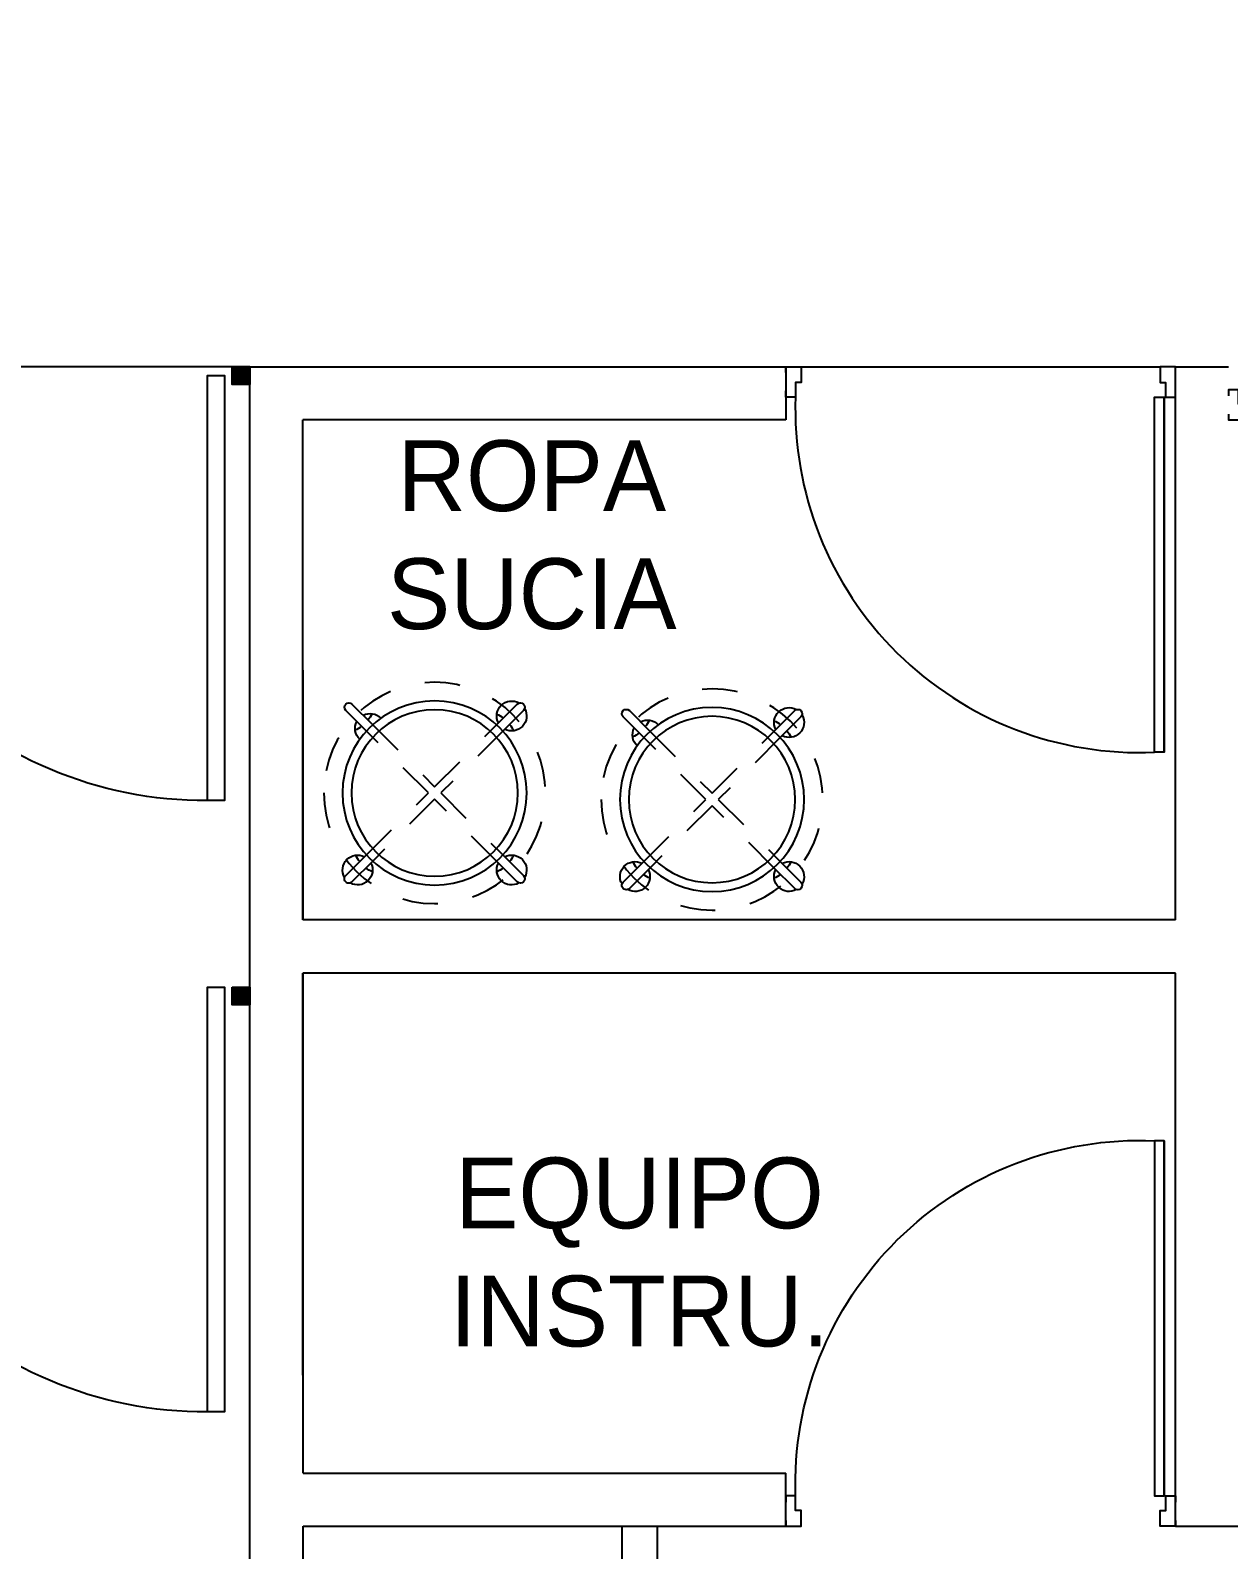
# Model space of a CAD drawing. Header units: millimetres. Extents: x 2523 to 2756, y 378 to 482.
# Drawn here: x 2654.308 to 2657.689, y 457.239 to 461.529 of the extents above; entities that cross this region are included whole.
import ezdxf

# ---------------------------------------------------------------- set-up
doc = ezdxf.new("R2010")
doc.units = ezdxf.units.MM
doc.linetypes.add('H25', pattern=[0.06, 0.0375, -0.0225])
doc.layers.add('CANCEL', color=6, linetype='Continuous')
doc.layers.add('MOBILIARIO', color=161, linetype='Continuous')
doc.styles.add('STYLE2', font='GOTHIC.TTF')

# ---------------------------------------------------------------- blocks, each defined once
blk = doc.blocks.new('P95')
at = {"color": 2}
blk.add_lwpolyline([(0.0317, 1.0892), (0.0317, 0.0863), (0.0317, 1.0892), (0.0594, 1.0892), (0.0594, 0.0863), (0.0317, 0.0863)], close=True, dxfattribs=at)
for points in [[(0, 0.0171), (0, 0.001), (0.0432, 0.001), (0.0432, 0.0453), (0.0277, 0.0453), (0.0277, 0.0863), (0, 0.0863), (0, 0.0688)], [(1.1, 0.0171), (1.1, 0.001), (1.0568, 0.001), (1.0568, 0.0453), (1.0723, 0.0453), (1.0723, 0.0863), (1.1, 0.0863), (1.1, 0.0688)]]:
    blk.add_lwpolyline(points, dxfattribs=at)
at = {"color": 7}
blk.add_arc((0.1019, 0.1191), 0.971, 358.0603, 92.5045, dxfattribs=at)
blk = doc.blocks.new('31910456')
at = {"color": 8, "linetype": 'H25'}
for p, q in [((35.567, 5.3042), (35.567, 5.057)), ((35.592, 5.057), (35.592, 5.3042)), ((35.567, 5.057), (35.3198, 5.057)), ((35.3198, 5.032), (35.567, 5.032)), ((35.567, 5.032), (35.567, 4.7848)), ((35.8392, 5.057), (35.592, 5.057)), ((35.592, 5.032), (35.8392, 5.032)), ((35.592, 4.7848), (35.592, 5.032))]:
    blk.add_line(p, q, dxfattribs=at)
at = {"color": 8}
for points in [[(35.592, 5.3042), (35.592, 5.387, 1), (35.567, 5.387), (35.567, 5.3042)], [(35.3198, 5.057), (35.237, 5.057, 1), (35.237, 5.032), (35.3198, 5.032)], [(35.8392, 5.032), (35.922, 5.032, 1), (35.922, 5.057), (35.8392, 5.057)], [(35.567, 4.7848), (35.567, 4.702, 1), (35.592, 4.702), (35.592, 4.7848)]]:
    blk.add_lwpolyline(points, format="xyb", dxfattribs=at)
at = {"color": 8, "linetype": 'H25'}
blk.add_circle((35.5795, 5.0445), 0.3125, dxfattribs=at)
for radius in [0.26, 0.235]:
    blk.add_circle((35.5795, 5.0445), radius)
for centre, start, end in [((35.5795, 5.352), 105.322, 252.7553), ((35.5795, 5.352), 287.2447, 74.678), ((35.3218, 5.0445), 88.5292, 162.7553), ((35.887, 5.0445), 15.322, 162.7553), ((35.3218, 5.0445), 197.2447, 271.4708), ((35.887, 5.0445), 197.2447, 344.678), ((35.5795, 4.737), 107.2447, 254.678), ((35.5795, 4.737), 285.322, 72.7553)]:
    blk.add_arc(centre, 0.0422, start, end)
at = {"color": 8}
for centre, start, end in [((35.5683, 5.2809), 91.5446, 115.9857), ((35.5906, 5.2809), 64.0143, 88.4554), ((35.2507, 5.0556), 1.5446, 25.9857), ((35.8158, 5.0556), 1.5446, 25.9857), ((35.2507, 5.0333), 334.0143, 358.4554), ((35.8158, 5.0333), 334.0143, 358.4554), ((35.5683, 4.8081), 244.0143, 268.4554), ((35.5906, 4.8081), 271.5446, 295.9857)]:
    blk.add_arc(centre, 0.05, start, end, dxfattribs=at)
blk = doc.blocks.new('PK120')
at = {"layer": 'CANCEL'}
blk.add_lwpolyline([(1.1783, -0.025), (1.1783, 1.175), (1.1306, 1.175), (1.1306, -0.025), (1.1783, -0.025), (1.1783, 1.165)], dxfattribs=at)
blk.add_arc((1.1237, 0.0502), 1.1248, 89.6506, 182.5573, dxfattribs=at)

msp = doc.modelspace()

# ---------------------------------------------------------------- linework, layer by layer
for p, q in [((2654.927, 460.5792), (2653.6771, 460.5792)), ((2654.927, 460.5791), (2656.4394, 460.5791)), ((2654.9271, 455.2234), (2654.9272, 460.5791)), ((2656.4394, 460.5791), (2656.4394, 460.4291)), ((2656.4394, 460.5791), (2657.4962, 460.5791)), ((2657.5394, 460.5791), (2657.6894, 460.5791)), ((2657.5395, 459.0173), (2657.5396, 460.5791)), ((2655.0768, 459.0173), (2655.0767, 460.4291)), ((2656.4394, 460.4291), (2655.0767, 460.4291)), ((2655.0771, 459.0174), (2655.077, 460.4292)), ((2657.5395, 459.0173), (2655.0768, 459.0173)), ((2655.0769, 457.7314), (2655.0768, 458.8673)), ((2657.5395, 458.8673), (2655.0768, 458.8673)), ((2655.0771, 457.4556), (2655.0771, 458.8674)), ((2657.5395, 457.3055), (2657.5395, 458.8673)), ((2655.0771, 457.4556), (2656.4395, 457.4556)), ((2656.4395, 457.3055), (2656.4395, 457.4556)), ((2655.0771, 457.3055), (2656.4395, 457.3055)), ((2655.0771, 455.2234), (2655.0771, 457.3055)), ((2655.977, 457.3055), (2655.977, 455.2034)), ((2656.077, 457.3055), (2656.077, 455.2034)), ((2657.5395, 457.3055), (2659.8519, 457.3055))]:
    msp.add_line(p, q)
for points in [[(2654.8771, 460.5791), (2654.9271, 460.5791), (2654.9271, 460.5291), (2654.8771, 460.5291)], [(2654.8771, 458.8279), (2654.9271, 458.8279), (2654.9271, 458.7779), (2654.8771, 458.7779)]]:
    msp.add_lwpolyline(points, close=True)
for points in [[(2654.8771, 460.5791), (2654.9271, 460.5791), (2654.8771, 460.5291), (2654.9271, 460.5291)], [(2654.8771, 458.8279), (2654.9271, 458.8279), (2654.8771, 458.7779), (2654.9271, 458.7779)]]:
    msp.add_solid(points)

# ---------------------------------------------------------------- block references
for p, rotation in [((2657.6894, 460.4282), 359.9988175600599), ((2657.5394, 460.5801), 179.998817559936)]:
    msp.add_blockref('P95', p, dxfattribs=dict(rotation=rotation))
at = {"xscale": -1}
for name, p, rotation in [('PK120', (2653.6771, 460.5292), 180), ('PK120', (2653.6771, 458.8029), 180), ('P95', (2657.5395, 457.3045), 359.9988175596346)]:
    msp.add_blockref(name, p, dxfattribs=dict(at, rotation=rotation))
at = {"layer": 'MOBILIARIO', "xscale": -1, "rotation": 134.999998605458}
for p in [(2633.857, 488.1013), (2634.64, 488.0828)]:
    msp.add_blockref('31910456', p, dxfattribs=at)

# ---------------------------------------------------------------- texts
at = {"char_height": 0.2, "width": 3.098634, "attachment_point": 2, "rotation": 359.9988, "style": 'STYLE2'}
for s, insert in [('ROPA \\PSUCIA', (2655.7229, 460.3719)), ('EQUIPO\\PINSTRU.', (2656.0268, 458.3464))]:
    msp.add_mtext(s, dxfattribs=dict(at, insert=insert))

doc.saveas('drawing.dxf')
